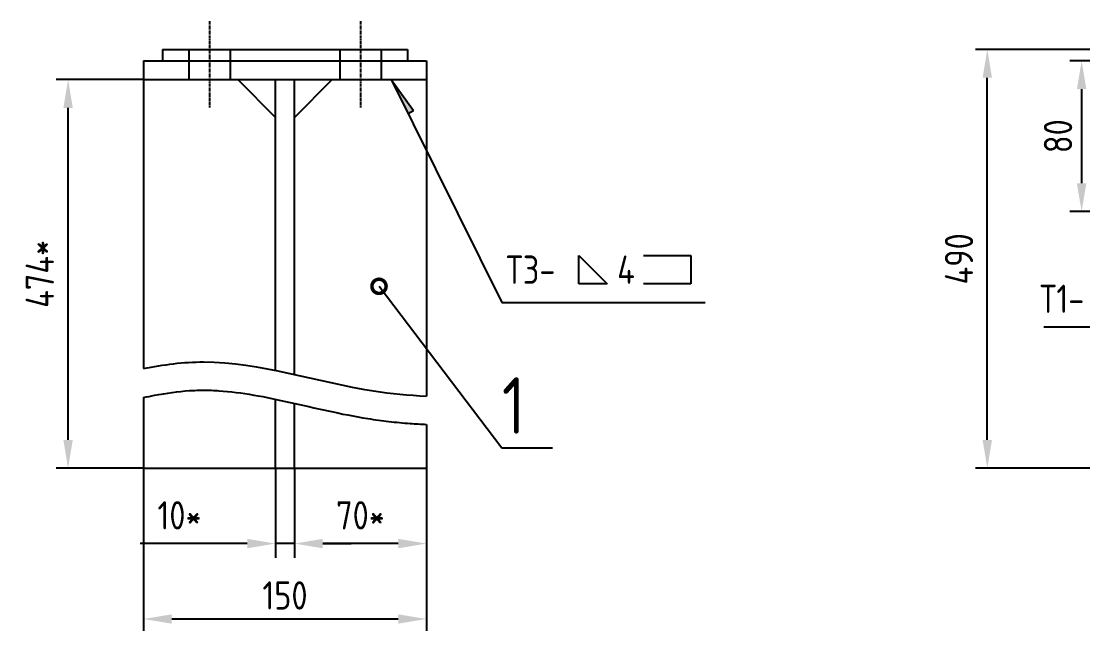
# Model space of a CAD drawing. Header units: millimetres. Extents: x -25976 to -4798, y -663 to 15440.
# Drawn here: x -9309 to -8746, y 6204 to 6527 of the extents above; entities that cross this region are included whole.
import ezdxf

# ---------------------------------------------------------------- set-up
doc = ezdxf.new("R2010")
doc.units = ezdxf.units.MM
doc.header["$LTSCALE"] = 0.25
doc.linetypes.add('CENTER', pattern=[50.8, 31.75, -6.35, 6.35, -6.35])
doc.linetypes.add('HIDDEN', pattern=[9.525, 6.35, -3.175])
for name, color, linetype in [('Bord', 1, 'Continuous'), ('Cen', 5, 'CENTER'), ('Con', 6, 'Continuous'), ('Cont', 6, 'Continuous'), ('Dim', 7, 'Continuous'), ('Hide', 2, 'HIDDEN'), ('Text', 3, 'Continuous')]:
    doc.layers.add(name, color=color, linetype=linetype)
doc.styles.add('Style1', font='romans.shx', dxfattribs={"width": 0.8})
doc.dimstyles.new('Dia_5', dxfattribs={"dimscale": 5, "dimtxt": 3, "dimasz": 3, "dimexe": 1.25, "dimexo": 0, "dimgap": 1, "dimtad": 1, "dimtoh": 1, "dimdec": 3, "dimtxsty": 'Style1', "dimcen": 2.5, "dimclrt": 3, "dimadec": 0, "dimazin": 0, "dimtfac": 1, "dimtdec": 3, "dimtmove": 0, "dimatfit": 2, "dimfxl": 1, "dimarcsym": 0})
doc.dimstyles.new('LIN 5', dxfattribs={"dimscale": 5, "dimtxt": 3, "dimasz": 3, "dimexe": 1.5, "dimexo": 0, "dimgap": 1.5, "dimtad": 1, "dimtoh": 1, "dimdec": 4, "dimrnd": 1, "dimdsep": 46, "dimtxsty": 'Style1', "dimcen": 0, "dimdle": 2, "dimclrd": 256, "dimclrt": 3, "dimadec": 0, "dimazin": 0, "dimtfac": 0.666667, "dimtdec": 4, "dimtmove": 0, "dimatfit": 2, "dimfxl": 1, "dimtvp": 0.833333, "dimtolj": 1, "dimtzin": 0, "dimarcsym": 0})
doc.dimstyles.new('Lin_5', dxfattribs={"dimscale": 5, "dimtxt": 3, "dimasz": 3, "dimexe": 1.25, "dimexo": 0, "dimgap": 1.5, "dimtad": 1, "dimdec": 1, "dimtxsty": 'Style1', "dimcen": 2.5, "dimclrt": 3, "dimadec": 0, "dimazin": 0, "dimtfac": 1, "dimtdec": 1, "dimtmove": 0, "dimatfit": 0, "dimfxl": 1, "dimarcsym": 0})
doc.dimstyles.new('Poz_5', dxfattribs={"dimscale": 5, "dimtxt": 6, "dimasz": 3, "dimexe": 1.25, "dimexo": 0, "dimgap": 1.5, "dimtad": 2, "dimtoh": 1, "dimtxsty": 'Style1', "dimblk": 'DOTSMALL', "dimcen": 2.5, "dimclrt": 6, "dimadec": 0, "dimazin": 0, "dimtfac": 1, "dimtmove": 0, "dimatfit": 3, "dimldrblk": 'DOTSMALL', "dimfxl": 1, "dimarcsym": 0})
doc.dimstyles.new('Svarka5', dxfattribs={"dimscale": 5, "dimtxt": 3, "dimasz": 4, "dimexe": 1.25, "dimexo": 0, "dimgap": 1.5, "dimtad": 1, "dimtoh": 1, "dimtxsty": 'Standard', "dimblk": 'Arrow', "dimcen": 2.5, "dimclrt": 3, "dimadec": 0, "dimazin": 0, "dimtfac": 1, "dimtmove": 0, "dimatfit": 3, "dimldrblk": 'Arrow', "dimfxl": 1, "dimarcsym": 0})
doc.dimstyles.new('Svarka_5', dxfattribs={"dimscale": 5, "dimtxt": 3, "dimasz": 4, "dimexe": 1.25, "dimexo": 0, "dimgap": 1, "dimtad": 1, "dimtoh": 1, "dimdec": 0, "dimtxsty": 'Style1', "dimblk": 'Arrow', "dimcen": 2.5, "dimclrt": 3, "dimadec": 0, "dimazin": 0, "dimtfac": 1, "dimtdec": 0, "dimtmove": 0, "dimatfit": 3, "dimldrblk": 'Arrow', "dimfxl": 1, "dimarcsym": 0})

# ---------------------------------------------------------------- blocks, each defined once
blk = doc.blocks.new('_DotSmall')
at = {"color": 0, "linetype": 'ByBlock', "const_width": 0.5}
blk.add_lwpolyline([(-0.0625, 0, 1), (0.0625, 0, 1)], format="xyb", close=True, dxfattribs=at)
blk = doc.blocks.new('Arrow')
blk.add_hatch(color=256).paths.add_polyline_path([(0, 0), (-1, 0), (-1, -0.167)])
blk.add_line((-1, 0), (-1, -0.167))
at = {"color": 0, "linetype": 'ByBlock', "lineweight": -2}
for q in [(-1, 0), (-1, -0.167)]:
    blk.add_line((0, 0), q, dxfattribs=at)
blk = doc.blocks.new('svarka01')
at = {"layer": 'Text'}
for p, q in [((8.17, 5), (11.17, 2)), ((8.17, 2), (8.17, 5)), ((15.02, 5), (20.02, 5)), ((20.02, 5), (20.02, 2)), ((11.17, 2), (8.17, 2)), ((20.02, 2), (15.02, 2))]:
    blk.add_line(p, q, dxfattribs=at)
at = {"layer": 'Text', "style": 'Style1', "width": 0.8}
for tag, p in [('Т1-', (0.44, 2)), ('6', (12.22, 2))]:
    blk.add_attdef(tag, p, '', height=3, dxfattribs=at)
blk = doc.blocks.new('*D280')
at = {"layer": 'Dim', "color": 0, "lineweight": -2, "transparency": 16777216}
for p, q in [((-8642.09, 6512.14), (-8803.34, 6512.14)), ((-8797.09, 6305.01), (-8797.09, 6497.14)), ((-8647.09, 6290.01), (-8803.34, 6290.01))]:
    blk.add_line(p, q, dxfattribs=at)
at = {"layer": 'Dim', "color": 0, "transparency": 16777216}
for points in [[(-8799.59, 6497.14), (-8794.59, 6497.14), (-8797.09, 6512.14)], [(-8799.59, 6305.01), (-8794.59, 6305.01), (-8797.09, 6290.01)]]:
    blk.add_solid(points, dxfattribs=at)
at = {"layer": 'Dim', "color": 3, "transparency": 16777216, "insert": (-8812.09, 6401.07), "char_height": 15, "attachment_point": 5, "rotation": 90, "style": 'Style1'}
blk.add_mtext('490', dxfattribs=at)
blk = doc.blocks.new('*D281')
at = {"layer": 'Dim', "color": 0, "linetype": 'ByBlock', "lineweight": -2, "transparency": 16777216}
for p, q in [((-8647.09, 6506.14), (-8753.34, 6506.14)), ((-8747.09, 6491.14), (-8747.09, 6441.14)), ((-8650.09, 6426.14), (-8753.34, 6426.14))]:
    blk.add_line(p, q, dxfattribs=at)
at = {"layer": 'Dim', "color": 0, "transparency": 16777216}
for points in [[(-8749.59, 6491.14), (-8744.59, 6491.14), (-8747.09, 6506.14)], [(-8749.59, 6441.14), (-8744.59, 6441.14), (-8747.09, 6426.14)]]:
    blk.add_solid(points, dxfattribs=at)
at = {"layer": 'Dim', "color": 3, "transparency": 16777216, "insert": (-8759.59, 6466.14), "char_height": 15, "attachment_point": 5, "rotation": 90, "style": 'Style1'}
blk.add_mtext('80', dxfattribs=at)
blk = doc.blocks.new('svarka02')
at = {"layer": 'Text'}
for p, q in [((9.73, 1.5), (9.73, 4.5)), ((9.73, 4.5), (12.73, 1.5)), ((12.73, 1.5), (9.73, 1.5))]:
    blk.add_line(p, q, dxfattribs=at)
at = {"layer": 'Text', "style": 'Style1', "width": 0.8}
for tag, p in [('Т1-', (2, 1.5)), ('6', (13.78, 1.5))]:
    blk.add_attdef(tag, p, '', height=3, dxfattribs=at)
blk = doc.blocks.new('*D283')
at = {"layer": 'Dim', "color": 0, "lineweight": -2, "transparency": 16777216}
for p, q in [((-9164.43, 6290.01), (-9164.43, 6242.51)), ((-9094.43, 6290.01), (-9094.43, 6242.51))]:
    blk.add_line(p, q, dxfattribs=at)
at = {"layer": 'Dim', "lineweight": -2, "transparency": 16777216}
blk.add_line((-9109.43, 6250.01), (-9149.43, 6250.01), dxfattribs=at)
at = {"layer": 'Dim', "transparency": 16777216}
for points in [[(-9149.43, 6252.51), (-9149.43, 6247.51), (-9164.43, 6250.01)], [(-9109.43, 6252.51), (-9109.43, 6247.51), (-9094.43, 6250.01)]]:
    blk.add_solid(points, dxfattribs=at)
at = {"layer": 'Dim', "color": 3, "transparency": 16777216, "insert": (-9129.43, 6265.01), "char_height": 15, "attachment_point": 5, "style": 'Style1'}
blk.add_mtext('\\A1;70*', dxfattribs=at)
blk = doc.blocks.new('*D284')
at = {"layer": 'Dim', "color": 0, "lineweight": -2, "transparency": 16777216}
for p, q in [((-9174.43, 6290.01), (-9174.43, 6242.51)), ((-9164.43, 6290.01), (-9164.43, 6242.51))]:
    blk.add_line(p, q, dxfattribs=at)
at = {"layer": 'Dim', "lineweight": -2, "transparency": 16777216}
for p, q in [((-9189.43, 6250.01), (-9246.29, 6250.01)), ((-9164.43, 6250.01), (-9174.43, 6250.01)), ((-9149.43, 6250.01), (-9134.43, 6250.01))]:
    blk.add_line(p, q, dxfattribs=at)
at = {"layer": 'Dim', "transparency": 16777216}
for points in [[(-9189.43, 6252.51), (-9189.43, 6247.51), (-9174.43, 6250.01)], [(-9149.43, 6252.51), (-9149.43, 6247.51), (-9164.43, 6250.01)]]:
    blk.add_solid(points, dxfattribs=at)
at = {"layer": 'Dim', "color": 3, "transparency": 16777216, "insert": (-9225.36, 6265.01), "char_height": 15, "attachment_point": 5, "style": 'Style1'}
blk.add_mtext('\\A1;10*', dxfattribs=at)
blk = doc.blocks.new('*D285')
at = {"layer": 'Dim', "color": 0, "linetype": 'ByBlock', "lineweight": -2, "transparency": 16777216}
for p, q in [((-9244.43, 6290.01), (-9244.43, 6203.76)), ((-9094.43, 6290.01), (-9094.43, 6203.76)), ((-9229.43, 6210.01), (-9109.43, 6210.01))]:
    blk.add_line(p, q, dxfattribs=at)
at = {"layer": 'Dim', "color": 0, "transparency": 16777216}
for points in [[(-9229.43, 6212.51), (-9229.43, 6207.51), (-9244.43, 6210.01)], [(-9109.43, 6212.51), (-9109.43, 6207.51), (-9094.43, 6210.01)]]:
    blk.add_solid(points, dxfattribs=at)
at = {"layer": 'Dim', "color": 3, "transparency": 16777216, "insert": (-9169.43, 6222.51), "char_height": 15, "attachment_point": 5, "style": 'Style1'}
blk.add_mtext('150', dxfattribs=at)
blk = doc.blocks.new('*D298')
at = {"layer": 'Dim', "color": 0, "lineweight": -2, "transparency": 16777216}
for p, q in [((-9244.43, 6496.14), (-9290.68, 6496.14)), ((-9284.43, 6305.01), (-9284.43, 6481.14)), ((-9244.43, 6290.01), (-9290.68, 6290.01))]:
    blk.add_line(p, q, dxfattribs=at)
at = {"layer": 'Dim', "color": 0, "transparency": 16777216}
for points in [[(-9286.93, 6481.14), (-9281.93, 6481.14), (-9284.43, 6496.14)], [(-9286.93, 6305.01), (-9281.93, 6305.01), (-9284.43, 6290.01)]]:
    blk.add_solid(points, dxfattribs=at)
at = {"layer": 'Dim', "color": 3, "transparency": 16777216, "insert": (-9299.43, 6393.07), "char_height": 15, "attachment_point": 5, "rotation": 90, "style": 'Style1'}
blk.add_mtext('474*', dxfattribs=at)

msp = doc.modelspace()

# ---------------------------------------------------------------- linework, layer by layer
at = {"layer": 'Bord'}
for points, knots in [([(-9244.43067, 6342.81606), (-9233.82576, 6345.03218), (-9193.4651, 6350.21665), (-9143.41918, 6332.48528), (-9103.80343, 6328.69415), (-9094.43067, 6328.25908)], [54.746653196, 54.746653196, 54.746653196, 54.746653196, 87.374429934, 178.722051018, 206.97887428, 206.97887428, 206.97887428, 206.97887428]), ([(-9244.43067, 6327.4665), (-9242.47309, 6327.90748), (-9240.52485, 6328.31705), (-9232.33638, 6329.90037), (-9226.18787, 6330.74911), (-9217.51039, 6331.31852), (-9214.90495, 6331.40598), (-9209.71465, 6331.39736), (-9207.08953, 6331.30173), (-9198.44935, 6330.72773), (-9192.30585, 6329.91789), (-9179.7174, 6327.75126), (-9173.27418, 6326.39496), (-9160.11397, 6323.46661), (-9153.39733, 6321.89487), (-9139.69195, 6318.90513), (-9132.70265, 6317.48683), (-9123.69152, 6316.05001), (-9121.81168, 6315.77185), (-9118.05861, 6315.25851), (-9116.18305, 6315.02289), (-9110.55972, 6314.37674), (-9106.8153, 6314.02691), (-9100.19108, 6313.53895), (-9097.30914, 6313.3707), (-9094.43067, 6313.24372)], [51.366914723, 51.366914723, 51.366914723, 51.366914723, 57.819554862, 57.819554862, 78.622029754, 78.622029754, 87.649398848, 87.649398848, 96.676767941, 96.676767941, 117.011769733, 117.011769733, 137.346771525, 137.346771525, 157.681773316, 157.681773316, 178.016775108, 178.016775108, 183.361368144, 183.361368144, 188.705961181, 188.705961181, 199.395147254, 199.395147254, 207.643168174, 207.643168174, 207.643168174, 207.643168174])]:
    msp.add_open_spline(points, degree=3, knots=knots, dxfattribs=at)
at = {"layer": 'Cen', "ltscale": 0.2}
for p, q in [((-9209.43067, 6527.13904), (-9209.43067, 6481.13904)), ((-9129.43067, 6527.13904), (-9129.43067, 6481.13904))]:
    msp.add_line(p, q, dxfattribs=at)
at = {"layer": 'Con'}
for p, q in [((-9234.43067, 6512.13904), (-9104.43067, 6512.13904)), ((-9244.43067, 6506.13904), (-9094.43067, 6506.13904)), ((-9244.43067, 6496.13904), (-9094.43067, 6496.13904)), ((-9194.43067, 6496.13904), (-9174.43067, 6476.13904)), ((-9174.43067, 6341.71681), (-9174.43067, 6496.13904)), ((-9164.43067, 6340.01407), (-9164.43067, 6496.13904)), ((-9174.43067, 6290.00685), (-9174.43067, 6326.39574)), ((-9164.43067, 6290.00685), (-9164.43067, 6324.64876)), ((-9244.43067, 6290.00685), (-9094.43067, 6290.00685))]:
    msp.add_line(p, q, dxfattribs=at)
at = {"layer": 'Cont'}
for p, q in [((-9234.43067, 6512.13904), (-9104.43067, 6512.13904)), ((-9234.43067, 6512.13904), (-9234.43067, 6506.13904)), ((-9104.43067, 6512.13904), (-9104.43067, 6506.13904)), ((-9244.43067, 6506.13904), (-9094.43067, 6506.13904)), ((-9244.43067, 6506.13904), (-9244.43067, 6496.13904)), ((-9094.43067, 6506.13904), (-9094.43067, 6496.13904)), ((-9244.43067, 6496.13904), (-9244.43067, 6342.81606)), ((-9164.43067, 6476.13904), (-9144.43067, 6496.13904)), ((-9145.43067, 6496.13904), (-9094.43067, 6496.13904)), ((-9094.43067, 6496.13904), (-9094.43067, 6328.25908)), ((-9244.43067, 6327.4665), (-9244.43067, 6290.00685)), ((-9094.43067, 6313.24372), (-9094.43067, 6290.00685))]:
    msp.add_line(p, q, dxfattribs=at)
at = {"layer": 'Hide', "ltscale": 0.2}
for p, q in [((-9220.43067, 6512.13904), (-9220.43067, 6496.13904)), ((-9198.43067, 6512.13904), (-9198.43067, 6496.13904)), ((-9140.43067, 6512.13904), (-9140.43067, 6496.13904)), ((-9118.43067, 6512.13904), (-9118.43067, 6496.13904))]:
    msp.add_line(p, q, dxfattribs=at)

# ---------------------------------------------------------------- block references
at = {"layer": 'Dim', "xscale": 5, "yscale": 5}
for name, p, zscale, values in [('svarka01', (-9054.43067, 6377.82902), 10, {'Т1-': 'Т3-', '6': '4'}), ('svarka02', (-8779.2881, 6364.88715), 4, {'6': '3', 'Т1-': 'Т1-'})]:
    msp.add_blockref(name, p, dxfattribs=dict(at, zscale=zscale)).add_auto_attribs(values)

# ---------------------------------------------------------------- texts
at = {"layer": 'Con', "style": 'Style1', "width": 0.8}
msp.add_text('1', height=30, dxfattribs=at).set_placement((-9054.43067, 6308.2453))

# ---------------------------------------------------------------- dimensions: what is measured, and where the dimension line sits
at = {"layer": 'Dim'}
for base, p1, p2, text, picture, middle in [((-8797.09387, 6512.13904), (-8647.09387, 6290.00685), (-8642.09387, 6512.13904), '490', '*D280', (-8812.09387, 6401.07295)), ((-9284.43067, 6496.13904), (-9244.43067, 6290.00685), (-9244.43067, 6496.13904), '474*', '*D298', (-9299.43067, 6393.07295))]:
    dim = msp.add_linear_dim(base=base, p1=p1, p2=p2, angle=90, text=text, dimstyle='Lin_5', dxfattribs=at)
    dim.commit()
    dim.dimension.update_dxf_attribs({"geometry": picture, "text_midpoint": middle})
dim = msp.add_linear_dim(base=(-8747.09387, 6426.13904), p1=(-8647.09387, 6506.13904), p2=(-8650.09387, 6426.13904), angle=90, dimstyle='Dia_5', override={"dimarcsym": 1}, dxfattribs=at)
dim.commit()
dim.dimension.update_dxf_attribs({"geometry": '*D281', "text_midpoint": (-8759.59387, 6466.13904)})
dim = msp.add_linear_dim(base=(-9164.43067, 6250.00685), p1=(-9174.43067, 6290.00685), p2=(-9164.43067, 6290.00685), text='<>*', dimstyle='LIN 5', dxfattribs=at)
dim.commit()
dim.dimension.update_dxf_attribs({"geometry": '*D284', "text_midpoint": (-9225.35924, 6250.00685), "dimtype": 160})
dim = msp.add_linear_dim(base=(-9094.43067, 6210.00685), p1=(-9244.43067, 6290.00685), p2=(-9094.43067, 6290.00685), dimstyle='Dia_5', override={"dimarcsym": 1}, dxfattribs=at)
dim.commit()
dim.dimension.update_dxf_attribs({"geometry": '*D285', "text_midpoint": (-9169.43067, 6222.50685)})
dim = msp.add_linear_dim(base=(-9164.43067, 6250.00685), p1=(-9094.43067, 6290.00685), p2=(-9164.43067, 6290.00685), text='<>*', dimstyle='LIN 5', dxfattribs=at)
dim.commit()
dim.dimension.update_dxf_attribs({"geometry": '*D283', "text_midpoint": (-9129.43067, 6265.00685)})

# ---------------------------------------------------------------- leaders
at = {"layer": 'Bord'}
msp.add_leader([(-9119.59365, 6386.51011), (-9054.43067, 6300.7453), (-9027.57505, 6300.7453)], dimstyle='Poz_5', dxfattribs=at)
at = {"layer": 'Dim'}
for points, dimstyle in [([(-9113.10608, 6496.13904), (-9054.43067, 6377.82902), (-8946.62874, 6377.82902)], 'Svarka5'), ([(-8631.8598, 6419.71363), (-8687.09387, 6364.88715), (-8767.09387, 6364.88715)], 'Svarka_5')]:
    msp.add_leader(points, dimstyle=dimstyle, dxfattribs=at)

doc.saveas('drawing.dxf')
